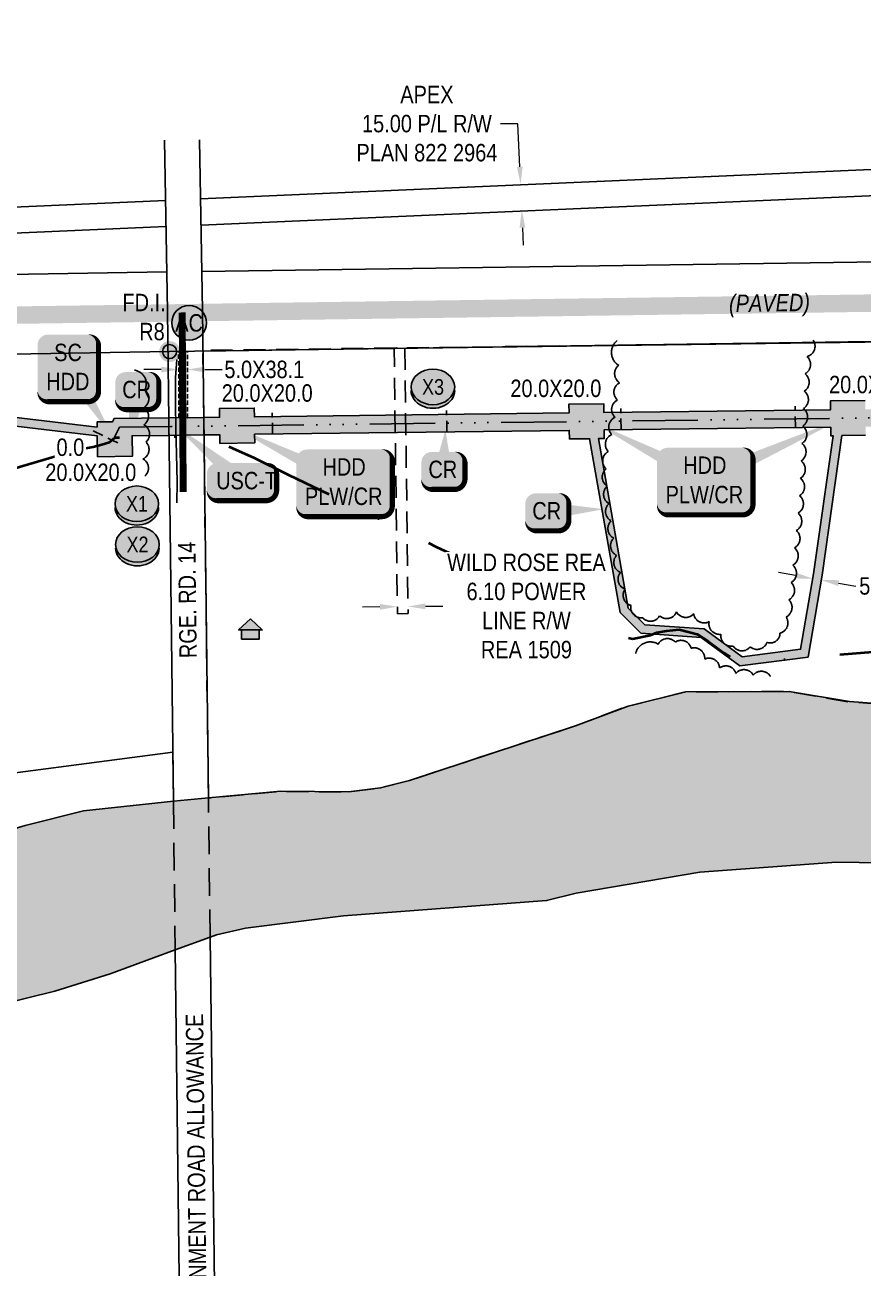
# Model space of a CAD drawing. Extents: x 57693 to 70573, y 5994359 to 6008381.
# Drawn here: x 58522 to 59002, y 5999503 to 6000216 of the extents above; entities that cross this region are included whole.
import ezdxf
from ezdxf.enums import TextEntityAlignment as Align

# ---------------------------------------------------------------- set-up
doc = ezdxf.new("R2010")
doc.units = 0
doc.header["$LTSCALE"] = 5
doc.header["$PDSIZE"] = -3
for name, pattern in [('0', [1, 1, 0]), ('COOP2', [10, 5, -1, 0, -1, 0, -1, 0, -1, 0, -1]), ('DASHDOT', [25.4, 12.7, -6.35, 0, -6.35]), ('DASHED3', [0.75, 0.5, -0.25]), ('foc-ACCESSROAD', [3.75, 2.5, -1.25]), ('foc-FLOWLINE', [3.75, 2.5, -1.25]), ('foc-TIELINE', [1.875, 1.25, -0.625]), ('HIDDEN2', [4.7625, 3.175, -1.5875])]:
    doc.linetypes.add(name, pattern=pattern)
doc.layers.get('Defpoints').update_dxf_attribs({"color": 9})
for name, color, linetype, lineweight in [('AS-RECON EXISTING', 151, 'DASHDOT', 40), ('C-RW-T', 13, 'Continuous', 9), ('F-EZE-T', 190, 'Continuous', 9), ('P-APEX RECON-TWS-T', 104, 'Continuous', 9), ('T-TEXT', 48, 'Continuous', 18)]:
    doc.layers.add(name, color=color, linetype=linetype, lineweight=lineweight)
for name, color, linetype in [('AS-RESIDENCE', 14, 'Continuous'), ('AS-ROADS', 254, 'Continuous'), ('AS-TELEPHONE', 224, 'foc-TEL'), ('C-RW', 13, 'Continuous'), ('CG-NOTES', 7, 'Continuous'), ('F-EZE', 190, 'foc-FLOWLINE'), ('F-RW', 190, 'Continuous'), ('F-WS', 190, 'foc-ACCESSROAD'), ('L-MON', 1, 'Continuous'), ('L-ROAD-T', 7, 'Continuous'), ('L-SEC', 7, 'Continuous'), ('L-TITLEDB', 4, 'Continuous'), ('L-TITLEDB-T', 4, 'Continuous'), ('P-APEX RECON PAY ITEMS', 240, 'Continuous'), ('P-APEX RECON-10m BUFFER', 51, 'COOP2'), ('P-APEX RECON-URBAN', 30, 'COOP2'), ('P-APEX RECON-WORK AREA', 104, 'Continuous'), ('P-BUFFER-PURPLE', 187, 'foc-TIELINE'), ('P-BUFFER-PURPLE-T', 187, 'Continuous'), ('P-CROSSINGS', 250, 'Continuous'), ('T-BUSH', 110, '0'), ('T-WATER', 160, 'Continuous'), ('T-WATER-H', 133, 'Continuous')]:
    doc.layers.add(name, color=color, linetype=linetype)
doc.layers.add('P-APEX RECON-TO BE DRILLED-H', color=7, linetype='Continuous', true_color=0xffafe1)
doc.styles.add('1.8', font='ARIALN.TTF', dxfattribs={"height": 2})
doc.styles.add('175L', font='ARIALN.TTF', dxfattribs={"height": 10})
doc.styles.add('80', font='ARIALN.TTF', dxfattribs={"height": 10})
doc.styles.add('80CG', font='ARIALN.TTF', dxfattribs={"height": 10})
doc.styles.add('80L', font='ARIALN.TTF', dxfattribs={"height": 10})
doc.styles.add('80LS', font='ARIALNI.TTF', dxfattribs={"height": 10})
doc.styles.add('Crossing', font='ARIALN.TTF', dxfattribs={"height": 10})
doc.styles.add('foc-LtypeFont', font='ARIALN.TTF', dxfattribs={"height": 7.35})
doc.linetypes.add('foc-TEL', pattern='A,2,-1,["T",foc-LtypeFont,S=0.2,R=0,X=-0.425,Y=-0.75],-1.24,8', length=12.24)
doc.linetypes.add('foc-TEL-NOLINE', pattern='A,0,-2,["T",foc-LtypeFont,S=0.2,R=0,X=-0.425,Y=-0.75],-10.24', length=12.24)
doc.dimstyles.new('Compass 5 000', dxfattribs={"dimscale": 5, "dimtxt": 9, "dimasz": 2, "dimexe": 0.2, "dimexo": 0.0625, "dimgap": 0.5, "dimtad": 0, "dimtih": 1, "dimtoh": 1, "dimzin": 0, "dimdsep": 46, "dimtxsty": '80CG', "dimcen": 0.1, "dimse1": 1, "dimse2": 1, "dimclrd": 256, "dimclrt": 256, "dimaunit": 1, "dimadec": 4, "dimazin": 0, "dimtfac": 0.06, "dimtofl": 0, "dimtmove": 0, "dimatfit": 1, "dimfxl": 0.2, "dimtolj": 1, "dimtzin": 0, "dimlwd": -1, "dimarcsym": 0})

# ---------------------------------------------------------------- blocks, each defined once
blk = doc.blocks.new('*D396')
at = {"layer": 'C-RW-T', "transparency": 16777216}
for p, q in [((58804.4, 6000159.42), (58794.4, 6000159.42)), ((58805.48, 6000134.75), (58804.4, 6000159.42)), ((58807.01, 6000099.78), (58807.44, 6000089.79))]:
    blk.add_line(p, q, dxfattribs=at)
for points in [[(58807.14, 6000134.82), (58803.81, 6000134.68), (58805.91, 6000124.76)], [(58808.67, 6000099.85), (58805.34, 6000099.71), (58806.57, 6000109.77)]]:
    blk.add_solid(points, dxfattribs=at)
at = {"layer": 'Defpoints', "color": 0, "transparency": 16777216}
for p in [(58805.91, 6000124.76), (58953, 6000131.19), (58953.66, 6000116.2)]:
    blk.add_point(p, dxfattribs=at)
at = {"layer": 'C-RW-T', "transparency": 16777216, "insert": (58752.18, 6000159.42), "char_height": 10, "attachment_point": 5, "style": '80CG'}
blk.add_mtext('\\A1;APEX\\P15.00 P/L R/W\\PPLAN 822 2964', dxfattribs=at)
blk = doc.blocks.new('*D398')
at = {"layer": 'Defpoints', "color": 0, "transparency": 16777216}
for p in [(58964.33, 6000079.58), (58964.91, 6000033.87), (59084.81, 6000035.37)]:
    blk.add_point(p, dxfattribs=at)
at = {"layer": 'L-TITLEDB-T', "transparency": 16777216}
for p, q in [((59084.11, 6000091.08), (59083.98, 6000101.08)), ((59084.93, 6000025.37), (59085.06, 6000015.11)), ((59085.06, 6000015.11), (59095.06, 6000015.11))]:
    blk.add_line(p, q, dxfattribs=at)
for points in [[(59085.78, 6000091.1), (59082.44, 6000091.06), (59084.23, 6000081.08)], [(59086.6, 6000025.39), (59083.27, 6000025.35), (59084.81, 6000035.37)]]:
    blk.add_solid(points, dxfattribs=at)
at = {"layer": 'L-TITLEDB-T', "transparency": 16777216, "insert": (59134.65, 6000015.11), "char_height": 10, "attachment_point": 5, "style": '80CG'}
blk.add_mtext('\\A1;45.72 ROAD\\PPLAN 2428 JY', dxfattribs=at)
blk = doc.blocks.new('fdia')
at = {"color": 255, "const_width": 1}
blk.add_lwpolyline([(-0.5, 0, 1), (0.5, 0, 1)], format="xyb", close=True, dxfattribs=at)
blk = doc.blocks.new('Fdiaa')
blk.add_blockref('fdia', (0, 0))
blk = doc.blocks.new('fdib')
at = {"color": 1, "const_width": 1.6}
blk.add_lwpolyline([(-0.4, 0, 1), (0.4, 0, 1)], format="xyb", close=True, dxfattribs=at)
at = {"color": 1}
blk.add_circle((0, 0), 0.8, dxfattribs=at)
blk = doc.blocks.new('Fdibb')
blk.add_blockref('fdib', (0, 0))
blk = doc.blocks.new('fdicc')
for name in ['Fdibb', 'Fdiaa']:
    blk.add_blockref(name, (0, 0))
blk = doc.blocks.new('FDI')
blk.add_blockref('fdicc', (0, 0))
blk = doc.blocks.new('*D427')
at = {"layer": 'Defpoints', "color": 0, "transparency": 16777216}
for p in [(58734.08, 5999976.25), (58740.18, 5999976.33), (58741.33, 5999882.61)]:
    blk.add_point(p, dxfattribs=at)
at = {"layer": 'F-EZE-T', "transparency": 16777216}
for p, q in [((58725.23, 5999882.41), (58715.24, 5999882.29)), ((58751.33, 5999882.74), (58761.33, 5999882.86))]:
    blk.add_line(p, q, dxfattribs=at)
for points in [[(58725.21, 5999884.08), (58725.25, 5999880.75), (58735.23, 5999882.54)], [(58751.31, 5999884.4), (58751.35, 5999881.07), (58741.33, 5999882.61)]]:
    blk.add_solid(points, dxfattribs=at)
at = {"layer": 'F-EZE-T', "transparency": 16777216, "insert": (58809.27, 5999882.86), "char_height": 10, "attachment_point": 5, "style": '80CG', "bg_fill": 3, "box_fill_scale": 1.1, "bg_fill_color": 256, "bg_fill_true_color": 13158600, "bg_fill_transparency": 0}
blk.add_mtext('\\A1;WILD ROSE REA\\P6.10 POWER\\PLINE R/W\\PREA 1509', dxfattribs=at)
blk = doc.blocks.new('res_occ')
for points in [[(0.1, 0.89), (-1.26, -0.37), (1.46, -0.37)], [(-0.9, -1.43), (1.1, -1.43), (1.1, -0.37), (-0.9, -0.37)]]:
    blk.add_hatch(color=14).paths.add_polyline_path(points)
at = {"color": 14}
for points in [[(0.1, 0.89), (-1.26, -0.37), (1.46, -0.37)], [(-0.9, -1.43), (1.1, -1.43), (1.1, -0.37), (-0.9, -0.37)]]:
    blk.add_lwpolyline(points, close=True, dxfattribs=at)
blk = doc.blocks.new('*D510')
at = {"layer": 'Defpoints', "color": 0, "transparency": 16777216}
for p in [(58978.45, 5999897.77), (58972.95, 5999895.3), (58977.88, 5999894.45)]:
    blk.add_point(p, dxfattribs=at)
at = {"layer": 'P-APEX RECON-TWS-T', "transparency": 16777216}
for p, q in [((58963.68, 5999900.33), (58953.82, 5999902.04)), ((58988.31, 5999896.07), (58998.16, 5999894.36))]:
    blk.add_line(p, q, dxfattribs=at)
for points in [[(58963.96, 5999901.98), (58963.39, 5999898.69), (58973.53, 5999898.63)], [(58988.59, 5999897.71), (58988.02, 5999894.42), (58978.45, 5999897.77)]]:
    blk.add_solid(points, dxfattribs=at)
at = {"layer": 'P-APEX RECON-TWS-T', "transparency": 16777216, "insert": (59026.29, 5999894.36), "char_height": 10, "attachment_point": 5, "style": '80CG'}
blk.add_mtext('\\A1;5.0X339.8', dxfattribs=at)
blk = doc.blocks.new('*D511')
at = {"layer": 'Defpoints', "color": 0, "transparency": 16777216}
for p in [(58614.78, 6000018.48), (58609.79, 6000017.24), (58614.78, 6000017.25)]:
    blk.add_point(p, dxfattribs=at)
at = {"layer": 'P-APEX RECON-TWS-T', "transparency": 16777216}
for p, q in [((58599.78, 6000018.46), (58589.78, 6000018.45)), ((58624.78, 6000018.49), (58634.78, 6000018.5))]:
    blk.add_line(p, q, dxfattribs=at)
for points in [[(58599.78, 6000020.13), (58599.79, 6000016.79), (58609.78, 6000018.47)], [(58624.78, 6000020.15), (58624.78, 6000016.82), (58614.78, 6000018.48)]]:
    blk.add_solid(points, dxfattribs=at)
at = {"layer": 'P-APEX RECON-TWS-T', "transparency": 16777216, "insert": (58658.92, 6000018.5), "char_height": 10, "attachment_point": 5, "style": '80CG'}
blk.add_mtext('\\A1;5.0X38.1', dxfattribs=at)
blk = doc.blocks.new('*U1187')
h = blk.add_hatch(color=255)
h.dxf.hatch_style = 1
edge = h.paths.add_edge_path()
edge.add_arc((0, 0), 9.99, 0, 360)
at = {"color": 170}
blk.add_circle((0, 0), 9.99, dxfattribs=at)
at = {"color": 170, "style": '175L'}
blk.add_text('AC', height=10, dxfattribs=at).set_placement((0, 0), align=Align.MIDDLE_CENTER)
blk = doc.blocks.new('*U513')
at = {"true_color": 0xffffa8}
h = blk.add_hatch(color=51, dxfattribs=at)
edge = h.paths.add_edge_path()
edge.add_line((-11.5, -20), (11.5, -20))
edge.add_arc((11.5, -14), 6, 270, 360)
edge.add_line((17.5, -14), (17.5, 12.5))
edge.add_arc((11.5, 12.5), 6, 0, 90)
edge.add_line((11.5, 18.5), (-11.5, 18.5))
edge.add_arc((-11.5, 12.5), 6, 90, 180)
edge.add_line((-17.5, 12.5), (-17.5, -14))
edge.add_arc((-11.5, -14), 6, 180, 270)
at = {"color": 240, "flags": 128}
blk.add_lwpolyline([(-11.5, -20, 3, 3, 0), (11.5, -20, 3, 3, 0.414214), (17.5, -14, 3, 3, 0), (17.5, 12.5, 3, 0, 0.414214), (11.5, 18.5, 0, 0, 0), (-11.5, 18.5, 0, 0, 0.414214), (-17.5, 12.5, 0, 0, 0), (-17.5, -14, 0, 3, 0.414214)], format="xyseb", close=True, dxfattribs=at)
for points in [[(-9, -5.5, 0, 10, 0), (0, 0, 5, 5, 0)], [(26.36, -41.21, 0, 10, 0), (0, 0, 5, 5, 0)]]:
    blk.add_lwpolyline(points, format="xyseb", dxfattribs=at)
at = {"color": 4, "style": '80'}
blk.add_attdef('OTHER_001', (-14.7, -5), '', height=10, dxfattribs=at)
blk = doc.blocks.new('*U514')
at = {"true_color": 0xffffa8}
h = blk.add_hatch(color=51, dxfattribs=at)
edge = h.paths.add_edge_path()
edge.add_line((-14, -11.5), (14, -11.5))
edge.add_arc((14, -5.5), 6, 270, 360)
edge.add_line((20, -5.5), (20, 4))
edge.add_arc((14, 4), 6, 0, 90)
edge.add_line((14, 10), (-14, 10))
edge.add_arc((-14, 4), 6, 90, 180)
edge.add_line((-20, 4), (-20, -5.5))
edge.add_arc((-14, -5.5), 6, 180, 270)
at = {"color": 240, "flags": 128}
for points in [[(-37.71, 31.16, 0, 10, 0), (0, 0, 5, 5, 0)], [(-9, -5.5, 0, 10, 0), (0, 0, 5, 5, 0)]]:
    blk.add_lwpolyline(points, format="xyseb", dxfattribs=at)
blk.add_lwpolyline([(-14, -11.5, 3, 3, 0), (14, -11.5, 3, 3, 0.414214), (20, -5.5, 3, 3, 0), (20, 4, 3, 0, 0.414214), (14, 10, 0, 0, 0), (-14, 10, 0, 0, 0.414214), (-20, 4, 0, 0, 0), (-20, -5.5, 0, 3, 0.414214)], format="xyseb", close=True, dxfattribs=at)
at = {"color": 4, "style": '80'}
blk.add_attdef('OTHER_001', (-14.7, -5), '', height=10, dxfattribs=at)
blk = doc.blocks.new('*U515')
at = {"true_color": 0xffffa8}
h = blk.add_hatch(color=51, dxfattribs=at)
edge = h.paths.add_edge_path()
edge.add_line((-6.5, -11.5), (6.5, -11.5))
edge.add_arc((6.5, -5.5), 6, 270, 360)
edge.add_line((12.5, -5.5), (12.5, 4))
edge.add_arc((6.5, 4), 6, 0, 90)
edge.add_line((6.5, 10), (-6.5, 10))
edge.add_arc((-6.5, 4), 6, 90, 180)
edge.add_line((-12.5, 4), (-12.5, -5.5))
edge.add_arc((-6.5, -5.5), 6, 180, 270)
at = {"color": 240, "flags": 128}
for points in [[(1.3, 22.63, 0, 10, 0), (0, 0, 5, 5, 0)], [(-9, -5.5, 0, 10, 0), (0, 0, 5, 5, 0)]]:
    blk.add_lwpolyline(points, format="xyseb", dxfattribs=at)
blk.add_lwpolyline([(-6.5, -11.5, 3, 3, 0), (6.5, -11.5, 3, 3, 0.414214), (12.5, -5.5, 3, 3, 0), (12.5, 4, 3, 0, 0.414214), (6.5, 10, 0, 0, 0), (-6.5, 10, 0, 0, 0.414214), (-12.5, 4, 0, 0, 0), (-12.5, -5.5, 0, 3, 0.414214)], format="xyseb", close=True, dxfattribs=at)
at = {"color": 4, "style": '80'}
blk.add_attdef('OTHER_001', (-14.7, -5), '', height=10, dxfattribs=at)
blk = doc.blocks.new('*U516')
at = {"true_color": 0xffffa8}
h = blk.add_hatch(color=51, dxfattribs=at)
edge = h.paths.add_edge_path()
edge.add_line((-6.5, -11.5), (6.5, -11.5))
edge.add_arc((6.5, -5.5), 6, 270, 360)
edge.add_line((12.5, -5.5), (12.5, 4))
edge.add_arc((6.5, 4), 6, 0, 90)
edge.add_line((6.5, 10), (-6.5, 10))
edge.add_arc((-6.5, 4), 6, 90, 180)
edge.add_line((-12.5, 4), (-12.5, -5.5))
edge.add_arc((-6.5, -5.5), 6, 180, 270)
at = {"color": 240, "flags": 128}
blk.add_lwpolyline([(-6.5, -11.5, 3, 3, 0), (6.5, -11.5, 3, 3, 0.414214), (12.5, -5.5, 3, 3, 0), (12.5, 4, 3, 0, 0.414214), (6.5, 10, 0, 0, 0), (-6.5, 10, 0, 0, 0.414214), (-12.5, 4, 0, 0, 0), (-12.5, -5.5, 0, 3, 0.414214)], format="xyseb", close=True, dxfattribs=at)
for points in [[(-9, -5.5, 0, 10, 0), (0, 0, 5, 5, 0)], [(32.58, 0.9, 0, 10, 0), (0, 0, 5, 5, 0)]]:
    blk.add_lwpolyline(points, format="xyseb", dxfattribs=at)
at = {"color": 4, "style": '80'}
blk.add_attdef('OTHER_001', (-14.7, -5), '', height=10, dxfattribs=at)
blk = doc.blocks.new('*U518')
at = {"true_color": 0xffffa8}
h = blk.add_hatch(color=51, dxfattribs=at)
edge = h.paths.add_edge_path()
edge.add_line((-21.5, -20), (21.5, -20))
edge.add_arc((21.5, -14), 6, 270, 360)
edge.add_line((27.5, -14), (27.5, 12.5))
edge.add_arc((21.5, 12.5), 6, 0, 90)
edge.add_line((21.5, 18.5), (-21.5, 18.5))
edge.add_arc((-21.5, 12.5), 6, 90, 180)
edge.add_line((-27.5, 12.5), (-27.5, -14))
edge.add_arc((-21.5, -14), 6, 180, 270)
at = {"color": 240, "flags": 128}
for points in [[(-65.04, 33.64, 0, 10, 0), (0, 0, 5, 5, 0)], [(79.12, 35.44, 0, 10, 0), (0, 0, 5, 5, 0)]]:
    blk.add_lwpolyline(points, format="xyseb", dxfattribs=at)
blk.add_lwpolyline([(-21.5, -20, 3, 3, 0), (21.5, -20, 3, 3, 0.414214), (27.5, -14, 3, 3, 0), (27.5, 12.5, 3, 0, 0.414214), (21.5, 18.5, 0, 0, 0), (-21.5, 18.5, 0, 0, 0.414214), (-27.5, 12.5, 0, 0, 0), (-27.5, -14, 0, 3, 0.414214)], format="xyseb", close=True, dxfattribs=at)
at = {"color": 4, "style": '80'}
blk.add_attdef('OTHER_001', (-14.7, -5), '', height=10, dxfattribs=at)
blk = doc.blocks.new('*U519')
at = {"true_color": 0xffffa8}
h = blk.add_hatch(color=51, dxfattribs=at)
edge = h.paths.add_edge_path()
edge.add_line((-21.5, -20), (21.5, -20))
edge.add_arc((21.5, -14), 6, 270, 360)
edge.add_line((27.5, -14), (27.5, 12.5))
edge.add_arc((21.5, 12.5), 6, 0, 90)
edge.add_line((21.5, 18.5), (-21.5, 18.5))
edge.add_arc((-21.5, 12.5), 6, 90, 180)
edge.add_line((-27.5, 12.5), (-27.5, -14))
edge.add_arc((-21.5, -14), 6, 180, 270)
at = {"color": 240, "flags": 128}
for points in [[(-64.56, 32.07, 0, 10, 0), (0, 0, 5, 5, 0)], [(20.52, -2.1, 0, 10, 0), (0, 0, 5, 5, 0)]]:
    blk.add_lwpolyline(points, format="xyseb", dxfattribs=at)
blk.add_lwpolyline([(-21.5, -20, 3, 3, 0), (21.5, -20, 3, 3, 0.414214), (27.5, -14, 3, 3, 0), (27.5, 12.5, 3, 0, 0.414214), (21.5, 18.5, 0, 0, 0), (-21.5, 18.5, 0, 0, 0.414214), (-27.5, 12.5, 0, 0, 0), (-27.5, -14, 0, 3, 0.414214)], format="xyseb", close=True, dxfattribs=at)
at = {"color": 4, "style": '80'}
blk.add_attdef('OTHER_001', (-14.7, -5), '', height=10, dxfattribs=at)
blk = doc.blocks.new('xing2')
h = blk.add_hatch(color=50)
h.dxf.hatch_style = 1
edge = h.paths.add_edge_path()
edge.add_ellipse((0, 0), major_axis=(-12.5, 0), ratio=0.816297, start_angle=0, end_angle=360)
h = blk.add_hatch(color=250)
h.dxf.hatch_style = 1
edge = h.paths.add_edge_path()
edge.add_ellipse((0, -2.05), major_axis=(-12.5, 0), ratio=0.816297, start_angle=0, end_angle=180)
edge.add_line((12.5, -2.05), (12.5, 0))
edge.add_ellipse((0, 0), major_axis=(-12.5, 0), ratio=0.816297, start_angle=0, end_angle=180, ccw=False)
edge.add_line((-12.5, 0), (-12.5, -2.05))
at = {"color": 250}
blk.add_ellipse((0, 0), major_axis=(-12.5, 0), ratio=0.816297, dxfattribs=at)
blk.add_ellipse((0, -2.05), major_axis=(-12.5, 0), ratio=0.816297, start_param=0, end_param=3.141593, dxfattribs=at)
at = {"color": 250, "style": 'Crossing'}
blk.add_attdef('CROSSING', text='', height=9, dxfattribs=at).set_placement((0.09, 0.02), align=Align.MIDDLE_CENTER)
at = {"color": 250, "style": 'Crossing', "flags": 1}
for tag, p in [('OWNER', (0.09, -12.49)), ('DESCRIPTION', (0.09, -25.77)), ('LOCATION', (0.09, -39.3)), ('DWG_REF', (0.09, -52.84))]:
    blk.add_attdef(tag, text='', height=9, dxfattribs=at).set_placement(p, align=Align.MIDDLE_CENTER)
blk = doc.blocks.new('*U2117')
at = {"true_color": 0xffffa8}
h = blk.add_hatch(color=51, dxfattribs=at)
edge = h.paths.add_edge_path()
edge.add_line((-6.5, -11.5), (6.5, -11.5))
edge.add_arc((6.5, -5.5), 6, 270, 360)
edge.add_line((12.5, -5.5), (12.5, 4))
edge.add_arc((6.5, 4), 6, 0, 90)
edge.add_line((6.5, 10), (-6.5, 10))
edge.add_arc((-6.5, 4), 6, 90, 180)
edge.add_line((-12.5, 4), (-12.5, -5.5))
edge.add_arc((-6.5, -5.5), 6, 180, 270)
at = {"color": 240, "flags": 128}
blk.add_lwpolyline([(-6.5, -11.5, 3, 3, 0), (6.5, -11.5, 3, 3, 0.414214), (12.5, -5.5, 3, 3, 0), (12.5, 4, 3, 0, 0.414214), (6.5, 10, 0, 0, 0), (-6.5, 10, 0, 0, 0.414214), (-12.5, 4, 0, 0, 0), (-12.5, -5.5, 0, 3, 0.414214)], format="xyseb", close=True, dxfattribs=at)
for points in [[(-9, -5.5, 0, 10, 0), (0, 0, 5, 5, 0)], [(-4.26, -32.9, 0, 10, 0), (0, 0, 5, 5, 0)]]:
    blk.add_lwpolyline(points, format="xyseb", dxfattribs=at)
at = {"color": 4, "style": '80'}
blk.add_attdef('OTHER_001', (-14.7, -5), '', height=10, dxfattribs=at)

msp = doc.modelspace()

# ---------------------------------------------------------------- hatches: boundary and pattern name
at = {"layer": 'P-APEX RECON-10m BUFFER'}
h = msp.add_hatch(color=256, dxfattribs=at)
h.dxf.hatch_style = 1
h.paths.add_polyline_path([(58609.816, 5999990.822), (58609.773, 6000028.842), (58614.769, 6000028.914), (58614.812, 5999990.884)])
h = msp.add_hatch(color=256, dxfattribs=at)
h.dxf.hatch_style = 1
h.paths.add_polyline_path([(58604.187, 5999980.757), (58583.06, 5999980.471), (58583.219, 5999968.736), (58563.235, 5999968.465), (58563.073, 5999980.443), (58211.891, 6000022.222), (58248.986, 6000022.841), (58563.005, 5999985.483), (58562.965, 5999988.448), (58571.836, 5999988.568), (58572.691, 5999990.324), (58604.064, 5999990.749)])
h = msp.add_hatch(color=256, dxfattribs=at)
h.dxf.hatch_style = 1
h.paths.add_polyline_path([(58624.164, 5999991), (58633.259, 5999991.112), (58633.196, 5999996.149), (58653.18, 5999996.397), (58653.242, 5999991.36), (58833.701, 5999993.598), (58833.638, 5999998.649), (58853.621, 5999998.897), (58853.684, 5999993.846), (58983.722, 5999995.458), (58983.674, 6000000.532), (59003.629, 6000000.753), (59003.677, 5999995.705), (59291.542, 5999999.275), (59408.952, 5999887.378), (59417.783, 5999888.327), (59418.317, 5999883.362), (59428.563, 5999884.463), (59428.699, 5999874.428), (59419.384, 5999873.427), (59419.918, 5999868.456), (59400.047, 5999866.322), (59398.163, 5999883.857), (59287.595, 5999989.233), (59003.771, 5999985.713), (59003.817, 5999980.778), (58990.245, 5999980.613), (58978.948, 5999900.637), (58970.801, 5999853.617), (58931.623, 5999848.599), (58909.487, 5999864.9), (58874.931, 5999867.271), (58863.074, 5999879.187), (58845.507, 5999978.81), (58833.886, 5999978.666), (58833.825, 5999983.606), (58653.366, 5999981.368), (58653.427, 5999976.414), (58633.444, 5999976.166), (58633.383, 5999981.121), (58624.287, 5999981.008)])
h.paths.add_polyline_path([(58983.816, 5999985.466), (58983.862, 5999980.535), (58985.191, 5999980.551), (58974.012, 5999901.413), (58966.508, 5999858.104), (58932.974, 5999853.809), (58911.279, 5999869.785), (58877.147, 5999872.127), (58867.722, 5999881.599), (58850.569, 5999978.872), (58853.869, 5999978.913), (58853.808, 5999983.854)], flags=16)
at = {"layer": 'P-APEX RECON-TO BE DRILLED-H'}
h = msp.add_hatch(color=256, dxfattribs=at)
h.dxf.hatch_style = 1
h.paths.add_polyline_path([(58577.159, 5999976.678), (58578.98, 5999980.415), (58590.668, 5999980.574), (58640.38, 5999981.205), (58640.253, 5999991.197), (58590.541, 5999990.566), (58572.691, 5999990.324), (58568.176, 5999981.053)])
h = msp.add_hatch(color=256, dxfattribs=at)
h.dxf.hatch_style = 1
h.paths.add_polyline_path([(58846.671, 5999993.759), (58846.795, 5999983.767), (58990.852, 5999985.553), (58990.79, 5999990.536), (58990.728, 5999995.545)])
at = {"layer": 'T-WATER-H'}
h = msp.add_hatch(color=256, dxfattribs=at)
h.dxf.hatch_style = 1
h.paths.add_polyline_path([(59528.149, 6000162.571), (59544.214, 6000114.139), (59550.066, 6000089.065), (59550.637, 6000087.302), (59551.829, 6000084.09), (59561.538, 6000064.102), (59563.782, 6000057.545), (59563.96, 6000057.066), (59563.743, 6000044.034), (59567.913, 6000032.806), (59572.698, 6000018.165), (59576.65, 6000004.29), (59579.974, 5999992.04), (59584.013, 5999977.653), (59588.042, 5999963.737), (59589.337, 5999958.8), (59624.428, 5999868.477), (59640.988, 5999822.759), (59657.078, 5999756.885), (59671.286, 5999708.952), (59683.239, 5999660.488), (59685.05, 5999621.679), (59679.084, 5999586.826), (59673.695, 5999571.409), (59654.208, 5999528.125), (59644.925, 5999516.385), (59599.428, 5999480.524), (59581.998, 5999477.411), (59543.899, 5999478.24), (59508.345, 5999482.971), (59464.42, 5999499.495), (59433.674, 5999506.758), (59433.064, 5999506.901), (59405.377, 5999519.436), (59380.283, 5999535.448), (59338.339, 5999577.26), (59272.362, 5999635.416), (59248.051, 5999651.266), (59141.333, 5999708.147), (59111.804, 5999719.077), (59026.263, 5999735.387), (58987.151, 5999736.014), (58908.673, 5999730.246), (58837.781, 5999718.183), (58820.787, 5999714.061), (58704.293, 5999705.349), (58648.099, 5999698.132), (58631.403, 5999694.317), (58627.83, 5999693.013), (58607.818, 5999685.703), (58570.464, 5999672.057), (58538.681, 5999662.125), (58505.233, 5999653.894), (58447.775, 5999626.5), (58422.212, 5999609.701), (58393.775, 5999577.542), (58377.15, 5999552.861), (58370.461, 5999539.329), (58354.718, 5999455.005), (58328.024, 5999359.866), (58303.656, 5999282.892), (58295.436, 5999243.121), (58292.907, 5999230.887), (58287.917, 5999196.229), (58286.572, 5999142.473), (58217.723, 5999141.514), (58216.928, 5999145.102), (58213.031, 5999182.965), (58212.712, 5999241.869), (58213.811, 5999256.875), (58218.267, 5999317.705), (58223.79, 5999352.618), (58225.695, 5999390.919), (58229.312, 5999407.795), (58238.714, 5999438.481), (58258.709, 5999480.093), (58275.894, 5999524.155), (58298.313, 5999564.568), (58336.685, 5999630.42), (58347.498, 5999644.862), (58363.881, 5999666.746), (58395.058, 5999697.052), (58420.523, 5999713.191), (58435.679, 5999718.886), (58448.923, 5999726.579), (58460.513, 5999736.092), (58474.325, 5999742.835), (58521.719, 5999757.158), (58555.223, 5999765.391), (58606.768, 5999771.002), (58610.906, 5999771.453), (58626.849, 5999772.896), (58668.469, 5999776.662), (58707.219, 5999776.387), (58725.572, 5999778.622), (58742.204, 5999782.797), (58837.41, 5999814.151), (58867.543, 5999825.422), (58900.623, 5999833.763), (58960.048, 5999833.981), (58994.666, 5999828.091), (59032.576, 5999825.336), (59049.389, 5999821.959), (59139.802, 5999810.02), (59198.995, 5999787.206), (59241.123, 5999765.844), (59281.589, 5999743.662), (59341.878, 5999700.424), (59372.289, 5999667.743), (59392.838, 5999647.552), (59425.764, 5999619.855), (59432.201, 5999616.18), (59464.678, 5999597.616), (59493.1, 5999584.882), (59524.145, 5999575.423), (59543.651, 5999574.869), (59562.435, 5999576.875), (59576.791, 5999583.395), (59587.284, 5999593.477), (59595.143, 5999606.145), (59599.14, 5999621.885), (59599.146, 5999641.621), (59597.045, 5999660.925), (59572.21, 5999741.82), (59559.63, 5999771.503), (59539.61, 5999856.476), (59520.118, 5999921.915), (59497.522, 5999981.462), (59481.575, 6000033.638), (59478.21, 6000044.682), (59474.06, 6000063.004), (59462.649, 6000113.45), (59449.748, 6000141.747), (59436.831, 6000161.323)])

# ---------------------------------------------------------------- linework, layer by layer
at = {"layer": 'AS-RECON EXISTING', "flags": 128}
for points in [[(58148.94, 5999856.044), (58155.487, 5999857.96), (58250.099, 5999885.151), (58348.452, 5999913.733), (58454.512, 5999944.23), (58466.038, 5999947.486), (58475.814, 5999950.132), (58540.429, 5999969.136), (58555.205, 5999973.174), (58557.389, 5999973.511), (58560.825, 5999974.079), (58565.663, 5999975.504), (58570.107, 5999976.866), (58572.161, 5999978.497), (58572.667, 5999978.865), (58573.5, 5999979.472), (58594.251, 5999980.047), (58614.342, 5999980.158), (58626.697, 5999978.226), (58636.544, 5999975.299), (58642.797, 5999972.537), (58652.655, 5999968.079), (58672.832, 5999958.11), (58696.295, 5999946.784), (58719.425, 5999935.53), (58736.169, 5999927.382), (58757.474, 5999916.843), (58775.637, 5999908.343), (58796.279, 5999898.364), (58819.589, 5999887.329), (58838.361, 5999878.079), (58854.231, 5999870.168), (58862.533, 5999866.092), (58870.147, 5999864.054), (58880.363, 5999866.263), (58884.115, 5999867.701), (58889.71, 5999868.712), (58896.978, 5999869.525), (58907.184, 5999866.826), (58913.72, 5999862.522), (58922.446, 5999856.062), (58927.1, 5999853.104), (58931.881, 5999851.135), (58936.148, 5999850.883), (58942.358, 5999851.589), (58948.435, 5999851.518), (58955.604, 5999852.1), (58965.098, 5999852.689), (58982.393, 5999854.5), (59008.068, 5999856.595), (59021.073, 5999858.377), (59037.519, 5999859.167), (59051.992, 5999860.096), (59071.721, 5999861.146), (59084.949, 5999861.974), (59103.698, 5999863.215), (59116.821, 5999863.717), (59136.082, 5999864.908), (59158.475, 5999866.023), (59175.203, 5999866.946), (59196.944, 5999868.561), (59217.97, 5999869.628), (59251.332, 5999871.391), (59273.751, 5999872.534), (59291.217, 5999873.72), (59311.457, 5999875.143), (59330.022, 5999876.464), (59350.269, 5999877.796), (59374.528, 5999879.404), (59397.189, 5999881.517), (59407.281, 5999883.007), (59418.047, 5999884.031), (59422.388, 5999884.454), (59438.178, 5999882.896), (59442.335, 5999882.845), (59445.217, 5999883.221), (59458.279, 5999886.615), (59466.706, 5999888.285), (59467.745, 5999882.352)], [(58656.795, 5999965.944), (58657.242, 5999965.644)]]:
    msp.add_lwpolyline(points, dxfattribs=at)
at = {"layer": 'AS-ROADS', "const_width": 9.993, "flags": 128}
msp.add_lwpolyline([(57697.888, 6000038.208), (59594.943, 6000064.8), (59655.151, 6000064.8, -0.2742452), (60188.059, 5999747.501), (60359.465, 5999378.453)], format="xyb", dxfattribs=at)
at = {"layer": 'AS-ROADS', "const_width": 3.997, "flags": 128}
msp.add_lwpolyline([(58612.363, 5999948.265), (58611.795, 6000051.183)], dxfattribs=at)
at = {"layer": 'AS-TELEPHONE', "linetype": 'foc-TEL-NOLINE', "flags": 128}
msp.add_lwpolyline([(57697.164, 6000013.642), (57798.121, 6000015.325), (58604.575, 6000028.768), (59288.564, 6000038.062)], dxfattribs=at)
at = {"layer": 'AS-TELEPHONE', "flags": 128}
msp.add_lwpolyline([(58608.822, 5999942.024), (58608.95, 5999953.818), (58608.524, 5999970.163), (58608.236, 5999984.273), (58608.039, 5999999.266), (58607.967, 6000013.853), (58608.685, 6000024.17)], dxfattribs=at)
at = {"layer": 'C-RW', "flags": 128}
for points in [[(58622.353, 6000116.316), (59387.376, 6000149.79), (59424.847, 6000158.411)], [(58622.601, 6000101.325), (59389.401, 6000134.875), (59425.055, 6000143.079)], [(57696.31, 6000077.468), (57744.252, 6000077.841), (57796.219, 6000080.118), (58602.265, 6000115.436)], [(57696.511, 6000062.482), (57744.639, 6000062.857), (57796.416, 6000065.126), (58602.512, 6000100.446)]]:
    msp.add_lwpolyline(points, dxfattribs=at)
at = {"layer": 'F-EZE', "flags": 128}
msp.add_lwpolyline([(58739.505, 6000030.901), (58741.38, 5999878.519), (58735.284, 5999878.442), (58733.409, 6000030.824), (58739.505, 6000030.901)], close=True, dxfattribs=at)
at = {"layer": 'F-RW', "flags": 128}
msp.add_lwpolyline([(58472.112, 5999781.605), (58396.144, 5999733.042), (58322.064, 5999681.206), (58334.812, 5999662.989), (58341.04, 5999654.089), (58347.498, 5999644.862), (58363.881, 5999666.746), (58395.058, 5999697.052), (58420.523, 5999713.191), (58435.679, 5999718.886), (58448.923, 5999726.579), (58460.513, 5999736.092), (58474.325, 5999742.835), (58521.719, 5999757.158), (58555.223, 5999765.391), (58606.768, 5999771.002), (58606.423, 5999799.057)], close=True, dxfattribs=at)
at = {"layer": 'F-WS', "flags": 128}
msp.add_lwpolyline([(59397.682, 6000019.051), (59399.301, 6000019.06), (59400.92, 6000019.082), (59402.539, 6000019.118), (59404.157, 6000019.168), (59405.775, 6000019.232), (59407.392, 6000019.309), (59409.009, 6000019.401), (59410.624, 6000019.506), (59412.239, 6000019.626), (59413.852, 6000019.759), (59415.465, 6000019.905), (59417.076, 6000020.067), (59418.685, 6000020.241), (59420.294, 6000020.429), (59421.9, 6000020.631), (59423.505, 6000020.847), (59425.107, 6000021.077), (59426.708, 6000021.32), (59432.214, 5999616.172), (59432.224, 5999615.437), (59425.12, 5999619.493), (59392.168, 5999647.213), (59371.603, 5999667.42), (59341.167, 5999700.127), (59280.83, 5999743.4), (59249.251, 5999760.71), (59240.316, 5999765.514), (59198.17, 5999786.979), (59138.929, 5999809.811), (59048.444, 5999821.76), (59032.564, 5999825.165), (59031.62, 5999825.273), (58994.664, 5999827.959), (58993.686, 5999828.051), (58960.038, 5999833.802), (58959.031, 5999833.885), (58900.623, 5999833.67), (58899.564, 5999833.535), (58867.538, 5999825.46), (58866.467, 5999825.126), (58837.395, 5999814.251), (58836.305, 5999813.869), (58742.194, 5999782.875), (58741.018, 5999782.534), (58725.568, 5999778.655), (58724.367, 5999778.432), (58707.221, 5999776.344), (58706, 5999776.273), (58668.469, 5999776.54), (58667.218, 5999776.488), (58626.848, 5999772.775), (58623.69, 6000029.448), (58733.409, 6000030.824), (58739.505, 6000030.901), (59287.77, 6000037.816), (59359.094, 6000022.997), (59360.681, 6000022.675), (59362.27, 6000022.366), (59363.862, 6000022.071), (59365.456, 6000021.79), (59367.053, 6000021.522), (59368.652, 6000021.267), (59370.253, 6000021.027), (59371.857, 6000020.801), (59373.461, 6000020.587), (59375.068, 6000020.388), (59376.677, 6000020.203), (59378.286, 6000020.032), (59379.898, 6000019.874), (59381.51, 6000019.73), (59383.125, 6000019.599), (59384.739, 6000019.483), (59386.355, 6000019.381), (59387.972, 6000019.292), (59389.589, 6000019.217), (59391.207, 6000019.157), (59392.825, 6000019.109), (59394.444, 6000019.076), (59396.063, 6000019.057), (59397.682, 6000019.051)], close=True, dxfattribs=at)
at = {"layer": 'L-SEC', "flags": 128}
for points in [[(58603.31, 6000052.033), (58601.696, 6000149.911)], [(58621.794, 6000150.185), (58623.41, 6000052.285)], [(58603.31, 6000052.033), (58606.768, 5999771.002)], [(58626.849, 5999772.896), (58623.41, 6000052.285)], [(58633.305, 5999248.186), (58627.83, 5999693.013)], [(58607.818, 5999685.703), (58613.206, 5999247.931)]]:
    msp.add_lwpolyline(points, dxfattribs=at)
at = {"layer": 'L-SEC', "linetype": 'HIDDEN2', "flags": 128}
for points in [[(58606.768, 5999771.002), (58607.818, 5999685.703)], [(58627.83, 5999693.013), (58626.849, 5999772.896)]]:
    msp.add_lwpolyline(points, dxfattribs=at)
at = {"layer": 'L-TITLEDB', "flags": 128}
for points in [[(58623.04, 6000074.722), (59468.678, 6000086.799)], [(57797.36, 6000061.004), (58602.94, 6000074.433)], [(58623.696, 6000029.041), (59284.572, 6000038.48)], [(57798.121, 6000015.325), (58604.575, 6000028.768)]]:
    msp.add_lwpolyline(points, dxfattribs=at)
at = {"layer": 'P-APEX RECON-URBAN', "ltscale": 1.5, "flags": 128}
msp.add_lwpolyline([(58572.667, 5999978.865), (58575.835, 5999985.37), (58605.316, 5999985.769), (59289.569, 5999994.254), (59411.918, 5999877.65), (59467.681, 5999883.641), (59467.827, 5999882.364)], dxfattribs=at)
at = {"layer": 'P-APEX RECON-WORK AREA', "linetype": 'DASHED3', "flags": 128}
msp.add_lwpolyline([(58609.816, 5999990.822), (58609.773, 6000028.842), (58614.769, 6000028.914), (58614.812, 5999990.884)], close=True, dxfattribs=at)
at = {"layer": 'P-APEX RECON-WORK AREA', "flags": 128}
for points in [[(58604.187, 5999980.757), (58583.06, 5999980.471), (58583.219, 5999968.736), (58563.235, 5999968.465), (58563.073, 5999980.443), (58211.891, 6000022.222), (58248.986, 6000022.841), (58563.005, 5999985.483), (58562.965, 5999988.448), (58571.836, 5999988.568), (58572.691, 5999990.324), (58604.064, 5999990.749)], [(58604.064, 5999990.749), (58624.164, 5999991), (58624.287, 5999981.008), (58604.187, 5999980.757)], [(58983.816, 5999985.466), (58983.862, 5999980.535), (58985.191, 5999980.551), (58974.012, 5999901.413), (58966.508, 5999858.104), (58932.974, 5999853.809), (58911.279, 5999869.785), (58877.147, 5999872.127), (58867.722, 5999881.599), (58850.569, 5999978.872), (58853.869, 5999978.913), (58853.808, 5999983.854)]]:
    msp.add_lwpolyline(points, close=True, dxfattribs=at)
msp.add_lwpolyline([(59003.817, 5999980.778), (58990.245, 5999980.613), (58978.948, 5999900.637), (58970.801, 5999853.617), (58931.623, 5999848.599), (58909.487, 5999864.9), (58874.931, 5999867.271), (58863.074, 5999879.187), (58845.507, 5999978.81), (58833.886, 5999978.666), (58833.825, 5999983.606), (58653.366, 5999981.368), (58653.427, 5999976.414), (58633.444, 5999976.166), (58633.383, 5999981.121), (58624.287, 5999981.008), (58624.164, 5999991), (58633.259, 5999991.112), (58633.196, 5999996.149), (58653.18, 5999996.397), (58653.242, 5999991.36), (58833.701, 5999993.598), (58833.638, 5999998.649), (58853.621, 5999998.897), (58853.684, 5999993.846), (58983.722, 5999995.458), (58983.674, 6000000.532), (59003.629, 6000000.753)], dxfattribs=at)
at = {"layer": 'P-BUFFER-PURPLE'}
for p, q in [((58863.59, 5999984.148), (58863.441, 5999996.147)), ((58963.582, 5999985.388), (58963.434, 5999997.387)), ((58663.605, 5999981.669), (58663.457, 5999993.668)), ((58763.598, 5999982.909), (58763.449, 5999994.908)), ((58574.801, 5999976.472), (58560.416, 5999983.478))]:
    msp.add_line(p, q, dxfattribs=at)
at = {"layer": 'T-BUSH', "flags": 128}
for points in [[(58973.773, 6000035.257, -0.5205671), (58970.245, 6000025.9, -0.5205671), (58969.076, 6000016.058, -0.5205671), (58968.633, 6000006.068, -0.5205671), (58968.191, 5999996.078, -0.5205671), (58967.749, 5999986.088, -0.5205671), (58967.306, 5999976.098, -0.5205671), (58966.864, 5999966.107, -0.5205671), (58966.422, 5999956.117, -0.5205671), (58965.979, 5999946.127, -0.5205671), (58965.093, 5999936.169, -0.5205671), (58964.088, 5999926.22, -0.5205671), (58963.084, 5999916.27, -0.5205671), (58962.08, 5999906.321, -0.5205671), (58961.076, 5999896.371, -0.5205671), (58959.8, 5999886.458, -0.5205671), (58958.186, 5999876.589, -0.5205671), (58954.72, 5999867.342, -0.5205671), (58947.252, 5999862.023, -0.5205671), (58937.58, 5999859.482, -0.5205671), (58927.918, 5999859.958, -0.5205671), (58920.828, 5999866.694, -0.5205671), (58914.096, 5999873.942, -0.5205671), (58905.221, 5999878.421, -0.5205671), (58895.361, 5999879.501, -0.5205671), (58885.639, 5999877.269, -0.5205671), (58875.923, 5999876.195, -0.5205671), (58869.29, 5999883.247, -0.5205671), (58865.817, 5999892.579, -0.5205671), (58863.217, 5999902.231, -0.5205671), (58860.958, 5999911.972, -0.5205671), (58859.385, 5999921.844, -0.5205671), (58857.917, 5999931.735, -0.5205671), (58856.625, 5999941.649, -0.5205671), (58855.669, 5999951.603, -0.5205671), (58855.032, 5999961.561, -0.5205671), (58856.237, 5999971.47, -0.5205671), (58858.184, 5999981.278, -0.5205671), (58860.131, 5999991.087, -0.5205671), (58861.432, 6000001.001, -0.5205671), (58862.711, 6000010.919, -0.5205671), (58862.204, 6000020.898, -0.5205671), (58861.348, 6000035.143, -0.5205671)], [(58590.441, 5999957.433, 0.5205671), (58589.313, 5999967.204, 0.5205671), (58591.045, 5999976.906, 0.5205671), (58589.868, 5999986.773, 0.5205671), (58589.918, 5999996.764, 0.5205671), (58590.325, 6000006.711, 0.5205671), (58584.4, 6000018.104, 0.5205671)], [(58949.363, 5999842.405, 0.5205671), (58939.407, 5999843.347, 0.5205671), (58929.452, 5999844.288, 0.5205671), (58920.1, 5999847.394, 0.5205671), (58911.573, 5999852.508, 0.5205671), (58903.719, 5999858.697, 0.5205671), (58894.695, 5999862.258, 0.5205671), (58884.812, 5999861.009, 0.5205671), (58871.956, 5999855.698, 0.5205671)]]:
    msp.add_lwpolyline(points, format="xyb", dxfattribs=at)
at = {"layer": 'T-WATER', "flags": 128}
for points in [[(59032.576, 5999825.336), (58994.666, 5999828.091), (58960.048, 5999833.981), (58900.623, 5999833.763), (58867.543, 5999825.422), (58837.41, 5999814.151), (58742.204, 5999782.797), (58725.572, 5999778.622), (58707.219, 5999776.387), (58668.469, 5999776.662), (58626.849, 5999772.896), (58610.906, 5999771.453), (58606.768, 5999771.002), (58555.223, 5999765.391), (58521.719, 5999757.158), (58474.325, 5999742.835)], [(59433.064, 5999506.901), (59405.377, 5999519.436), (59380.283, 5999535.448), (59338.339, 5999577.26), (59272.362, 5999635.416), (59248.051, 5999651.266), (59141.333, 5999708.147), (59111.804, 5999719.077), (59026.263, 5999735.387), (58987.151, 5999736.014), (58908.673, 5999730.246), (58837.781, 5999718.183), (58820.787, 5999714.061), (58704.293, 5999705.349), (58648.099, 5999698.132), (58631.403, 5999694.317), (58627.83, 5999693.013), (58607.818, 5999685.703), (58570.464, 5999672.057), (58538.681, 5999662.125), (58505.233, 5999653.894)]]:
    msp.add_lwpolyline(points, dxfattribs=at)

# ---------------------------------------------------------------- block references
at = {"layer": 'AS-RESIDENCE', "xscale": 4.996261984999975, "yscale": 4.996261984999975, "zscale": 4.996261984999975}
msp.add_blockref('res_occ', (58650.398, 5999871.039), dxfattribs=at)
at = {"layer": 'CG-NOTES', "xscale": 0.999252397, "yscale": 0.999252397, "zscale": 0.999252397}
msp.add_blockref('*U1187', (58615.754, 6000045.232), dxfattribs=at)
at = {"layer": 'L-MON', "xscale": 4.999999999999972, "yscale": 4.999999999999972, "zscale": 4.999999999999972}
msp.add_blockref('FDI', (58604.575, 6000028.768), dxfattribs=at)
at = {"layer": 'P-APEX RECON PAY ITEMS'}
ref = msp.add_blockref('*U2117', (58585.882, 6000007.02), dxfattribs=dict(at, xscale=0.999252397, yscale=0.999252397, zscale=0.999252397))
ref.add_attrib('OTHER_001', 'CR', (58577.426, 6000002.021), dxfattribs={"layer": '0', "color": 4, "height": 9.9925, "style": '80'})
at = {"layer": 'P-APEX RECON PAY ITEMS', "xscale": 0.999252397, "yscale": 0.999252397, "zscale": 0.999252397}
msp.add_blockref('*U514', (58645.981, 5999954.811), dxfattribs=at).add_auto_attribs({'OTHER_001': 'USC-T'})
at = {"layer": 'P-CROSSINGS', "xscale": 0.999252397, "yscale": 0.999252397, "zscale": 0.999252397}
for p, values in [((58755.616, 6000008.507), {'CROSSING': 'X3'}), ((58585.77, 5999941.52), {'CROSSING': 'X1'}), ((58586.1, 5999918.173), {'CROSSING': 'X2'})]:
    msp.add_blockref('xing2', p, dxfattribs=at).add_auto_attribs(values)

# ---------------------------------------------------------------- texts
at = {"layer": 'L-MON', "insert": (58576.44, 6000061.913), "char_height": 9.99252, "attachment_point": 1, "style": '175L'}
msp.add_mtext_dynamic_manual_height_columns('\\pi1.0789;FD.I. \\P\\pi10.71;R8', width=23.94038, gutter_width=50, heights=[0], dxfattribs=at)
at = {"layer": 'L-ROAD-T', "style": '80L'}
for s, p in [('RGE. RD. 14', (58614.785, 5999886.402)), ('GOVERNMENT ROAD ALLOWANCE', (58619.978, 5999552.523))]:
    msp.add_text(s, height=9.99252, rotation=90.703421, dxfattribs=at).set_placement(p, align=Align.MIDDLE_CENTER)
at = {"layer": 'P-APEX RECON-TWS-T', "char_height": 9.9925, "attachment_point": 1, "style": '175L'}
for insert in [(58800.053, 6000012.704), (58982.881, 6000014.887), (58634.462, 6000010.031), (58533.269, 5999964.589)]:
    msp.add_mtext_dynamic_manual_height_columns('20.0X20.0', width=78.94687, gutter_width=50, heights=[0], dxfattribs=dict(at, insert=insert))
at = {"layer": 'T-TEXT', "style": '80LS'}
msp.add_text('(PAVED)', height=10, rotation=0.818231, dxfattribs=at).set_placement((58948.691, 6000056.695), align=Align.MIDDLE_CENTER)

# ---------------------------------------------------------------- dimensions: what is measured, and where the dimension line sits
at = {"layer": 'C-RW-T'}
dim = msp.add_linear_dim(base=(58805.913, 6000124.758), p1=(58953.658, 6000116.202), p2=(58953.003, 6000131.188), angle=92.502961, text='APEX\\P15.00 P/L R/W\\PPLAN 822 2964', dimstyle='Compass 5 000', dxfattribs=at)
dim.commit()
dim.dimension.update_dxf_attribs({"geometry": '*D396', "text_midpoint": (58752.178, 6000159.422), "dimtype": 161})
at = {"layer": 'L-TITLEDB-T'}
dim = msp.add_linear_dim(base=(59084.809, 6000035.371), p1=(58964.333, 6000079.578), p2=(58964.907, 6000033.865), angle=270.71955, text='45.72 ROAD\\PPLAN 2428 JY', dimstyle='Compass 5 000', dxfattribs=at)
dim.commit()
dim.dimension.update_dxf_attribs({"geometry": '*D398', "text_midpoint": (59134.651, 6000015.108), "dimtype": 161})
at = {"layer": 'P-APEX RECON-TWS-T'}
for p1, p2, distance, text, picture, middle in [((58609.786, 6000017.24), (58614.782, 6000017.246), 1.231, '5.0X38.1', '*D511', (58658.925, 6000018.5)), ((58972.952, 5999895.298), (58977.875, 5999894.445), 3.377, '5.0X339.8', '*D510', (59026.289, 5999894.359))]:
    dim = msp.add_aligned_dim(p1=p1, p2=p2, distance=distance, text=text, dimstyle='Compass 5 000', dxfattribs=at)
    dim.commit()
    dim.dimension.update_dxf_attribs({"geometry": picture, "text_midpoint": middle})

# ---------------------------------------------------------------- next in the draw order: texts
at = {"layer": 'P-BUFFER-PURPLE-T', "insert": (58547.667, 5999978.949), "char_height": 10, "width": 15.9466, "attachment_point": 2, "rotation": 0.106222, "style": '1.8', "bg_fill": 3, "box_fill_scale": 1.1, "bg_fill_color": 256, "bg_fill_transparency": 0}
msp.add_mtext('0.0', dxfattribs=at)

# ---------------------------------------------------------------- next in the draw order: dimensions: what is measured, and where the dimension line sits
at = {"layer": 'F-EZE-T', "color": 2}
dim = msp.add_linear_dim(base=(58741.33, 5999882.612), p1=(58734.08, 5999976.255), p2=(58740.176, 5999976.33), angle=0.705011, text='WILD ROSE REA\\P6.10 POWER\\PLINE R/W\\PREA 1509', dimstyle='Compass 5 000', override={"dimtfill": 1}, dxfattribs=at)
dim.commit()
dim.dimension.update_dxf_attribs({"geometry": '*D427', "text_midpoint": (58809.272, 5999882.858), "dimtype": 161})

# ---------------------------------------------------------------- next in the draw order: block references
at = {"layer": 'P-APEX RECON PAY ITEMS'}
ref = msp.add_blockref('*U513', (58546.33, 6000020.043), dxfattribs=dict(at, xscale=0.999252397, yscale=0.999252397, zscale=0.999252397))
ref.add_attrib('OTHER_001', 'SC', (58538.359, 6000023.285), dxfattribs={"layer": '0', "color": 4, "height": 9.9925, "style": '80'})
ref.add_attrib('OTHER_002', 'HDD', (58533.812, 6000006.631), dxfattribs={"layer": '0', "color": 4, "height": 9.9925, "style": '80'})
ref = msp.add_blockref('*U519', (58704.824, 5999954.152), dxfattribs=dict(at, xscale=0.999252397, yscale=0.999252397, zscale=0.999252397))
ref.add_attrib('OTHER_001', 'HDD', (58692.306, 5999957.657), dxfattribs={"layer": '0', "color": 4, "height": 9.9925, "style": '80'})
ref.add_attrib('OTHER_002', 'PLW/CR', (58682.208, 5999940.825), dxfattribs={"layer": '0', "color": 4, "height": 9.9925, "style": '80'})
ref = msp.add_blockref('*U515', (58761.5, 5999961.249), dxfattribs=dict(at, xscale=0.999252397, yscale=0.999252397, zscale=0.999252397))
ref.add_attrib('OTHER_001', 'CR', (58753.044, 5999956.25), dxfattribs={"layer": '0', "color": 4, "height": 9.9925, "style": '80'})
ref = msp.add_blockref('*U518', (58911.725, 5999955.135), dxfattribs=dict(at, xscale=0.999252397, yscale=0.999252397, zscale=0.999252397))
ref.add_attrib('OTHER_001', 'HDD', (58899.207, 5999958.64), dxfattribs={"layer": '0', "color": 4, "height": 9.9925, "style": '80'})
ref.add_attrib('OTHER_002', 'PLW/CR', (58889.109, 5999941.808), dxfattribs={"layer": '0', "color": 4, "height": 9.9925, "style": '80'})
ref = msp.add_blockref('*U516', (58821.103, 5999937.508), dxfattribs=dict(at, xscale=0.999252397, yscale=0.999252397, zscale=0.999252397))
ref.add_attrib('OTHER_001', 'CR', (58812.647, 5999932.508), dxfattribs={"layer": '0', "color": 4, "height": 9.9925, "style": '80'})

doc.saveas('drawing.dxf')
